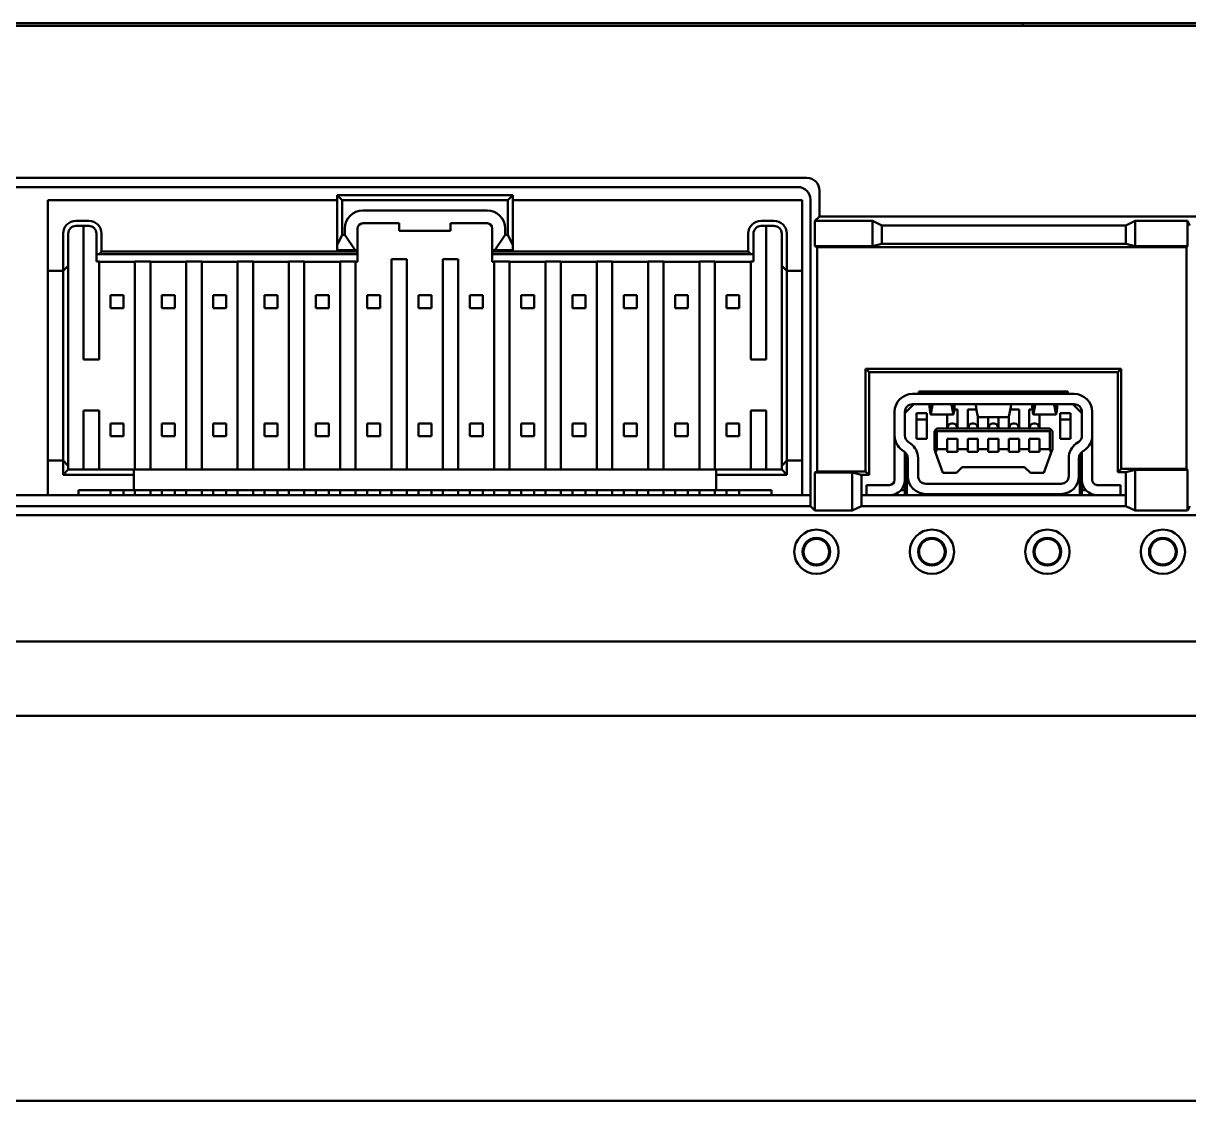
# Model space of a CAD drawing. Header units: millimetres. Extents: x 16 to 1137, y -51 to 344.
# Drawn here: x 144.08 to 189.49, y 129.17 to 171.17 of the extents above; entities that cross this region are included whole.
import ezdxf

# ---------------------------------------------------------------- set-up
doc = ezdxf.new("R2010")
doc.units = ezdxf.units.MM
doc.header["$LTSCALE"] = 1.2
doc.layers.add('외형선(ISO)', color=7, linetype='Continuous', lineweight=50)

msp = doc.modelspace()

# ---------------------------------------------------------------- linework, layer by layer
at = {"layer": '외형선(ISO)', "color": 7}
for p, q in [((212.039, 171.067), (99.039, 171.067)), ((129.035, 171.167), (182.035, 171.167)), ((183.035, 171.167), (182.035, 171.167)), ((183.035, 171.167), (220.035, 171.167)), ((183.035, 171.167), (183.035, 171.067)), ((122.811, 165.136), (174.616, 165.136)), ((174.263, 164.784), (123.164, 164.784)), ((156.31, 164.467), (156.31, 162.517)), ((156.31, 164.467), (156.51, 164.267)), ((156.31, 164.467), (163.16, 164.467)), ((162.96, 164.267), (163.16, 164.467)), ((163.16, 164.467), (163.16, 162.517)), ((175.108, 164.644), (175.108, 163.636)), ((145.035, 164.267), (145.035, 161.517)), ((145.035, 164.267), (156.31, 164.267)), ((156.51, 164.267), (162.96, 164.267)), ((156.51, 164.267), (156.51, 162.917)), ((162.96, 164.267), (162.96, 162.917)), ((163.16, 164.267), (174.435, 164.267)), ((174.435, 164.267), (174.435, 161.517)), ((174.756, 152.349), (174.756, 164.291)), ((157.31, 163.87), (162.16, 163.87)), ((175.108, 163.636), (174.932, 163.46)), ((175.108, 163.636), (209.616, 163.636)), ((146.635, 163.467), (146.135, 163.467)), ((146.635, 163.267), (146.135, 163.267)), ((146.435, 163.267), (146.435, 158.067)), ((156.61, 162.917), (156.61, 163.17)), ((157.11, 162.317), (157.11, 163.17)), ((158.735, 163.37), (157.31, 163.37)), ((158.735, 163.37), (158.735, 163.07)), ((160.735, 163.07), (158.735, 163.07)), ((160.735, 163.07), (160.735, 163.37)), ((162.16, 163.37), (160.735, 163.37)), ((162.36, 163.17), (162.36, 162.317)), ((162.86, 163.17), (162.86, 162.917)), ((173.335, 163.467), (172.835, 163.467)), ((173.335, 163.267), (172.835, 163.267)), ((173.035, 158.067), (173.035, 163.267)), ((174.932, 163.46), (177.17, 163.46)), ((174.932, 162.479), (174.932, 163.46)), ((177.533, 163.284), (177.17, 163.46)), ((177.17, 163.46), (177.17, 162.479)), ((187.048, 163.284), (177.533, 163.284)), ((177.533, 163.284), (177.533, 162.567)), ((187.048, 163.284), (187.411, 163.46)), ((187.048, 162.567), (187.048, 163.284)), ((187.411, 163.46), (189.451, 163.46)), ((187.411, 162.479), (187.411, 163.46)), ((189.451, 163.46), (189.539, 163.284)), ((189.451, 163.46), (189.451, 162.479)), ((145.635, 161.517), (145.635, 162.967)), ((145.835, 162.967), (145.835, 161.717)), ((146.935, 162.167), (146.935, 162.967)), ((147.135, 162.267), (147.135, 162.967)), ((156.31, 162.517), (156.51, 162.917)), ((156.61, 162.917), (156.51, 162.917)), ((156.61, 162.917), (157.01, 162.317)), ((162.46, 162.317), (162.86, 162.917)), ((162.96, 162.917), (162.86, 162.917)), ((162.96, 162.917), (163.16, 162.517)), ((172.335, 162.267), (172.335, 162.967)), ((172.535, 162.167), (172.535, 162.967)), ((173.635, 161.717), (173.635, 162.967)), ((173.835, 162.967), (173.835, 161.517)), ((147.035, 162.167), (146.935, 162.167)), ((146.935, 161.875), (146.935, 162.167)), ((147.035, 162.167), (147.135, 162.267)), ((147.035, 162.167), (157.11, 162.167)), ((147.135, 162.267), (157.11, 162.267)), ((156.31, 162.317), (156.31, 162.517)), ((157.01, 162.317), (156.31, 162.317)), ((157.11, 162.317), (157.01, 162.317)), ((157.11, 162.267), (157.11, 162.317)), ((157.11, 162.267), (157.11, 162.167)), ((157.11, 161.867), (157.11, 162.167)), ((162.36, 162.317), (162.36, 162.267)), ((162.46, 162.317), (162.36, 162.317)), ((172.335, 162.267), (162.36, 162.267)), ((162.36, 162.167), (162.36, 162.267)), ((162.36, 162.167), (162.36, 161.867)), ((172.435, 162.167), (162.36, 162.167)), ((163.16, 162.317), (162.46, 162.317)), ((163.16, 162.517), (163.16, 162.317)), ((172.335, 162.267), (172.435, 162.167)), ((172.435, 162.167), (172.535, 162.167)), ((172.535, 162.167), (172.535, 161.875)), ((174.932, 162.479), (175.02, 162.435)), ((177.17, 162.479), (174.932, 162.479)), ((175.02, 153.698), (175.02, 162.435)), ((175.02, 162.435), (189.407, 162.435)), ((177.533, 162.567), (177.17, 162.479)), ((177.533, 162.567), (187.048, 162.567)), ((187.048, 162.567), (187.411, 162.479)), ((189.451, 162.479), (187.411, 162.479)), ((189.451, 162.479), (189.407, 162.435)), ((189.407, 162.435), (189.407, 153.798)), ((145.635, 161.517), (145.835, 161.717)), ((145.835, 160.717), (145.835, 161.717)), ((147.035, 161.875), (146.935, 161.875)), ((147.035, 158.067), (147.035, 161.875)), ((147.035, 161.867), (148.435, 161.867)), ((148.435, 161.875), (149.035, 161.875)), ((148.435, 161.875), (148.435, 153.767)), ((149.035, 161.875), (149.035, 153.767)), ((149.035, 161.867), (150.435, 161.867)), ((150.435, 161.875), (151.035, 161.875)), ((150.435, 161.875), (150.435, 153.767)), ((151.035, 161.875), (151.035, 153.767)), ((151.035, 161.867), (152.435, 161.867)), ((152.435, 161.875), (153.035, 161.875)), ((152.435, 161.875), (152.435, 153.767)), ((153.035, 161.875), (153.035, 153.767)), ((153.035, 161.867), (154.435, 161.867)), ((154.435, 161.875), (155.035, 161.875)), ((154.435, 161.875), (154.435, 153.767)), ((155.035, 161.875), (155.035, 153.767)), ((155.035, 161.867), (156.435, 161.867)), ((156.435, 161.875), (157.035, 161.875)), ((156.435, 161.875), (156.435, 153.767)), ((157.035, 161.875), (157.035, 153.767)), ((157.035, 161.867), (157.11, 161.867)), ((158.435, 161.967), (158.435, 153.767)), ((158.435, 161.967), (159.035, 161.967)), ((159.035, 161.967), (159.035, 153.767)), ((160.435, 161.967), (160.435, 153.767)), ((160.435, 161.967), (161.035, 161.967)), ((161.035, 161.967), (161.035, 153.767)), ((162.435, 161.867), (162.36, 161.867)), ((162.435, 161.875), (162.435, 153.767)), ((162.435, 161.875), (163.035, 161.875)), ((163.035, 161.875), (163.035, 153.767)), ((164.435, 161.867), (163.035, 161.867)), ((164.435, 161.875), (165.035, 161.875)), ((164.435, 161.875), (164.435, 153.767)), ((165.035, 161.875), (165.035, 153.767)), ((166.435, 161.867), (165.035, 161.867)), ((166.435, 161.875), (167.035, 161.875)), ((166.435, 161.875), (166.435, 153.767)), ((167.035, 161.875), (167.035, 153.767)), ((168.435, 161.867), (167.035, 161.867)), ((168.435, 161.875), (169.035, 161.875)), ((168.435, 161.875), (168.435, 153.767)), ((169.035, 161.875), (169.035, 153.767)), ((170.435, 161.867), (169.035, 161.867)), ((170.435, 161.875), (171.035, 161.875)), ((170.435, 161.875), (170.435, 153.767)), ((171.035, 161.875), (171.035, 153.767)), ((172.435, 161.867), (171.035, 161.867)), ((172.435, 161.875), (172.535, 161.875)), ((172.435, 161.875), (172.435, 158.067)), ((173.835, 161.517), (173.635, 161.717)), ((173.635, 160.717), (173.635, 161.717)), ((145.035, 161.517), (145.035, 160.717)), ((145.035, 161.517), (145.635, 161.517)), ((145.635, 160.717), (145.635, 161.517)), ((173.835, 161.517), (174.435, 161.517)), ((173.835, 160.717), (173.835, 161.517)), ((174.435, 161.517), (174.435, 160.717)), ((145.035, 160.717), (145.035, 154.917)), ((145.635, 160.717), (145.635, 154.917)), ((145.835, 160.717), (145.835, 154.917)), ((147.485, 160.567), (147.485, 160.067)), ((147.485, 160.567), (147.985, 160.567)), ((147.985, 160.567), (147.985, 160.067)), ((149.485, 160.567), (149.485, 160.067)), ((149.485, 160.567), (149.985, 160.567)), ((149.985, 160.567), (149.985, 160.067)), ((151.485, 160.067), (151.485, 160.567)), ((151.985, 160.567), (151.485, 160.567)), ((151.985, 160.067), (151.985, 160.567)), ((153.485, 160.067), (153.485, 160.567)), ((153.985, 160.567), (153.485, 160.567)), ((153.985, 160.067), (153.985, 160.567)), ((155.485, 160.067), (155.485, 160.567)), ((155.985, 160.567), (155.485, 160.567)), ((155.985, 160.067), (155.985, 160.567)), ((157.485, 160.067), (157.485, 160.567)), ((157.985, 160.567), (157.485, 160.567)), ((157.985, 160.067), (157.985, 160.567)), ((159.485, 160.067), (159.485, 160.567)), ((159.985, 160.567), (159.485, 160.567)), ((159.985, 160.067), (159.985, 160.567)), ((161.485, 160.067), (161.485, 160.567)), ((161.985, 160.567), (161.485, 160.567)), ((161.985, 160.067), (161.985, 160.567)), ((163.485, 160.067), (163.485, 160.567)), ((163.985, 160.567), (163.485, 160.567)), ((163.985, 160.067), (163.985, 160.567)), ((165.485, 160.067), (165.485, 160.567)), ((165.985, 160.567), (165.485, 160.567)), ((165.985, 160.067), (165.985, 160.567)), ((167.485, 160.067), (167.485, 160.567)), ((167.985, 160.567), (167.485, 160.567)), ((167.985, 160.067), (167.985, 160.567)), ((169.485, 160.567), (169.485, 160.067)), ((169.485, 160.567), (169.985, 160.567)), ((169.985, 160.567), (169.985, 160.067)), ((171.485, 160.567), (171.485, 160.067)), ((171.485, 160.567), (171.985, 160.567)), ((171.985, 160.567), (171.985, 160.067)), ((173.635, 160.717), (173.635, 154.917)), ((173.835, 160.717), (173.835, 154.917)), ((174.435, 160.717), (174.435, 154.917)), ((147.485, 160.067), (147.985, 160.067)), ((149.485, 160.067), (149.985, 160.067)), ((151.985, 160.067), (151.485, 160.067)), ((153.985, 160.067), (153.485, 160.067)), ((155.985, 160.067), (155.485, 160.067)), ((157.985, 160.067), (157.485, 160.067)), ((159.985, 160.067), (159.485, 160.067)), ((161.985, 160.067), (161.485, 160.067)), ((163.985, 160.067), (163.485, 160.067)), ((165.985, 160.067), (165.485, 160.067)), ((167.985, 160.067), (167.485, 160.067)), ((169.485, 160.067), (169.985, 160.067)), ((171.485, 160.067), (171.985, 160.067)), ((146.435, 158.067), (147.035, 158.067)), ((172.435, 158.067), (173.035, 158.067)), ((176.907, 157.698), (177.039, 157.567)), ((176.907, 157.698), (176.907, 153.698)), ((186.87, 157.698), (176.907, 157.698)), ((186.739, 157.567), (186.87, 157.698)), ((186.87, 153.798), (186.87, 157.698)), ((186.739, 157.567), (177.039, 157.567)), ((177.039, 157.567), (177.039, 153.567)), ((186.739, 153.667), (186.739, 157.567)), ((178.735, 156.717), (185.035, 156.717)), ((178.985, 156.717), (178.985, 156.817)), ((178.985, 156.817), (184.785, 156.817)), ((184.785, 156.817), (184.785, 156.717)), ((178.785, 156.317), (178.435, 155.967)), ((185.035, 156.317), (178.735, 156.317)), ((185.335, 155.967), (184.985, 156.317)), ((147.035, 156.067), (146.435, 156.067)), ((146.435, 156.067), (146.435, 153.767)), ((147.035, 153.767), (147.035, 156.067)), ((173.035, 156.067), (172.435, 156.067)), ((172.435, 156.067), (172.435, 153.767)), ((173.035, 153.767), (173.035, 156.067)), ((178.035, 155.097), (178.035, 156.017)), ((178.435, 156.017), (178.435, 155.097)), ((178.885, 155.967), (178.885, 154.967)), ((179.285, 155.967), (178.885, 155.967)), ((179.285, 154.967), (179.285, 155.967)), ((180.327, 155.917), (179.442, 155.917)), ((180.085, 155.917), (180.085, 155.367)), ((180.485, 156.117), (180.359, 156.117)), ((180.485, 155.367), (180.485, 156.117)), ((180.885, 156.117), (180.885, 155.367)), ((181.221, 156.117), (180.885, 156.117)), ((181.285, 155.367), (181.285, 155.84)), ((181.301, 155.817), (182.469, 155.817)), ((181.685, 155.817), (181.685, 155.367)), ((182.085, 155.367), (182.085, 155.817)), ((182.485, 155.84), (182.485, 155.367)), ((182.885, 156.117), (182.549, 156.117)), ((182.885, 155.367), (182.885, 156.117)), ((183.285, 156.117), (183.285, 155.367)), ((183.41, 156.117), (183.285, 156.117)), ((184.327, 155.917), (183.442, 155.917)), ((183.685, 155.367), (183.685, 155.917)), ((184.885, 155.967), (184.485, 155.967)), ((184.485, 155.967), (184.485, 154.967)), ((184.885, 154.967), (184.885, 155.967)), ((185.335, 155.097), (185.335, 156.017)), ((185.735, 156.017), (185.735, 155.097)), ((147.485, 155.567), (147.485, 155.067)), ((147.485, 155.567), (147.985, 155.567)), ((147.985, 155.567), (147.985, 155.067)), ((149.485, 155.567), (149.485, 155.067)), ((149.485, 155.567), (149.985, 155.567)), ((149.985, 155.567), (149.985, 155.067)), ((151.485, 155.067), (151.485, 155.567)), ((151.985, 155.567), (151.485, 155.567)), ((151.985, 155.067), (151.985, 155.567)), ((153.485, 155.067), (153.485, 155.567)), ((153.985, 155.567), (153.485, 155.567)), ((153.985, 155.067), (153.985, 155.567)), ((155.485, 155.067), (155.485, 155.567)), ((155.985, 155.567), (155.485, 155.567)), ((155.985, 155.067), (155.985, 155.567)), ((157.485, 155.067), (157.485, 155.567)), ((157.985, 155.567), (157.485, 155.567)), ((157.985, 155.067), (157.985, 155.567)), ((159.485, 155.067), (159.485, 155.567)), ((159.985, 155.567), (159.485, 155.567)), ((159.985, 155.067), (159.985, 155.567)), ((161.485, 155.067), (161.485, 155.567)), ((161.985, 155.567), (161.485, 155.567)), ((161.985, 155.067), (161.985, 155.567)), ((163.485, 155.067), (163.485, 155.567)), ((163.985, 155.567), (163.485, 155.567)), ((163.985, 155.067), (163.985, 155.567)), ((165.485, 155.067), (165.485, 155.567)), ((165.985, 155.567), (165.485, 155.567)), ((165.985, 155.067), (165.985, 155.567)), ((167.985, 155.567), (167.485, 155.567)), ((167.485, 155.067), (167.485, 155.567)), ((167.985, 155.067), (167.985, 155.567)), ((169.485, 155.567), (169.485, 155.067)), ((169.485, 155.567), (169.985, 155.567)), ((169.985, 155.567), (169.985, 155.067)), ((171.485, 155.567), (171.485, 155.067)), ((171.485, 155.567), (171.985, 155.567)), ((171.985, 155.567), (171.985, 155.067)), ((179.285, 155.717), (178.885, 155.717)), ((179.635, 155.317), (179.585, 155.267)), ((179.635, 155.317), (179.685, 155.367)), ((179.685, 155.267), (179.635, 155.317)), ((184.085, 155.367), (179.685, 155.367)), ((180.11, 155.417), (180.11, 155.367)), ((180.26, 155.567), (180.31, 155.567)), ((180.46, 155.417), (180.46, 155.367)), ((180.91, 155.417), (180.91, 155.367)), ((181.06, 155.567), (181.11, 155.567)), ((181.26, 155.417), (181.26, 155.367)), ((181.71, 155.417), (181.71, 155.367)), ((181.86, 155.567), (181.91, 155.567)), ((182.06, 155.417), (182.06, 155.367)), ((182.51, 155.417), (182.51, 155.367)), ((182.66, 155.567), (182.71, 155.567)), ((182.86, 155.417), (182.86, 155.367)), ((183.31, 155.417), (183.31, 155.367)), ((183.46, 155.567), (183.51, 155.567)), ((183.66, 155.417), (183.66, 155.367)), ((184.135, 155.317), (184.085, 155.367)), ((184.085, 155.267), (184.135, 155.317)), ((184.135, 155.317), (184.185, 155.267)), ((184.885, 155.717), (184.485, 155.717)), ((145.035, 154.917), (145.035, 154.117)), ((145.635, 154.117), (145.635, 154.917)), ((145.835, 153.917), (145.835, 154.917)), ((147.485, 155.067), (147.985, 155.067)), ((149.485, 155.067), (149.985, 155.067)), ((151.985, 155.067), (151.485, 155.067)), ((153.985, 155.067), (153.485, 155.067)), ((155.985, 155.067), (155.485, 155.067)), ((157.985, 155.067), (157.485, 155.067)), ((159.985, 155.067), (159.485, 155.067)), ((161.985, 155.067), (161.485, 155.067)), ((163.985, 155.067), (163.485, 155.067)), ((165.985, 155.067), (165.485, 155.067)), ((167.985, 155.067), (167.485, 155.067)), ((169.485, 155.067), (169.985, 155.067)), ((171.485, 155.067), (171.985, 155.067)), ((173.635, 153.917), (173.635, 154.917)), ((173.835, 154.117), (173.835, 154.917)), ((174.435, 154.917), (174.435, 154.117)), ((178.035, 155.097), (178.035, 153.367)), ((178.561, 154.852), (178.654, 154.786)), ((178.885, 154.967), (179.285, 154.967)), ((179.585, 155.267), (179.585, 154.567)), ((184.085, 155.267), (179.685, 155.267)), ((179.685, 155.267), (179.685, 154.567)), ((180.085, 154.567), (180.085, 154.967)), ((180.085, 154.967), (180.485, 154.967)), ((180.485, 154.967), (180.485, 154.567)), ((180.885, 154.567), (180.885, 154.967)), ((180.885, 154.967), (181.285, 154.967)), ((181.285, 154.967), (181.285, 154.567)), ((181.685, 154.967), (182.085, 154.967)), ((181.685, 154.567), (181.685, 154.967)), ((182.085, 154.967), (182.085, 154.567)), ((182.485, 154.567), (182.485, 154.967)), ((182.485, 154.967), (182.885, 154.967)), ((182.885, 154.967), (182.885, 154.567)), ((183.285, 154.567), (183.285, 154.967)), ((183.285, 154.967), (183.685, 154.967)), ((183.685, 154.967), (183.685, 154.567)), ((184.085, 154.567), (184.085, 155.267)), ((184.185, 154.567), (184.185, 155.267)), ((184.485, 154.967), (184.885, 154.967)), ((185.115, 154.786), (185.208, 154.852)), ((185.735, 153.367), (185.735, 155.097)), ((178.423, 154.459), (178.33, 154.525)), ((178.435, 152.767), (178.435, 154.451)), ((179.63, 154.441), (179.585, 154.567)), ((179.685, 154.567), (179.63, 154.441)), ((179.921, 153.642), (179.63, 154.441)), ((179.685, 154.567), (180.085, 154.567)), ((180.085, 154.467), (180.085, 154.567)), ((180.485, 154.467), (180.085, 154.467)), ((180.485, 154.567), (180.885, 154.567)), ((180.485, 154.467), (180.485, 154.567)), ((180.885, 154.467), (180.885, 154.567)), ((181.285, 154.467), (180.885, 154.467)), ((181.285, 154.567), (181.685, 154.567)), ((181.285, 154.467), (181.285, 154.567)), ((181.685, 154.467), (181.685, 154.567)), ((182.085, 154.467), (181.685, 154.467)), ((182.085, 154.567), (182.485, 154.567)), ((182.085, 154.467), (182.085, 154.567)), ((182.485, 154.467), (182.485, 154.567)), ((182.885, 154.467), (182.485, 154.467)), ((182.885, 154.567), (183.285, 154.567)), ((182.885, 154.467), (182.885, 154.567)), ((183.285, 154.467), (183.285, 154.567)), ((183.685, 154.467), (183.285, 154.467)), ((183.685, 154.567), (184.085, 154.567)), ((183.685, 154.467), (183.685, 154.567)), ((183.848, 153.642), (184.139, 154.441)), ((184.085, 154.567), (184.139, 154.441)), ((184.139, 154.441), (184.185, 154.567)), ((185.335, 152.767), (185.335, 154.451)), ((185.439, 154.525), (185.346, 154.459)), ((145.035, 154.117), (145.035, 152.767)), ((145.035, 154.117), (145.635, 154.117)), ((145.635, 154.117), (145.635, 153.567)), ((145.635, 154.117), (145.835, 153.917)), ((173.835, 154.117), (173.635, 153.917)), ((173.835, 154.117), (174.435, 154.117)), ((173.835, 154.117), (173.835, 153.567)), ((174.435, 154.117), (174.435, 152.767)), ((178.515, 152.767), (178.515, 154.355)), ((178.55, 153.517), (178.55, 154.215)), ((178.95, 154.215), (178.95, 153.517)), ((184.82, 153.517), (184.82, 154.215)), ((185.22, 154.215), (185.22, 153.517)), ((185.255, 152.767), (185.255, 154.355)), ((145.635, 153.567), (145.835, 153.767)), ((145.635, 153.567), (148.385, 153.567)), ((145.835, 153.917), (145.835, 153.767)), ((145.835, 153.767), (148.385, 153.767)), ((148.385, 153.767), (171.085, 153.767)), ((148.385, 153.567), (148.385, 153.767)), ((148.385, 153.567), (148.385, 152.967)), ((171.085, 153.767), (173.635, 153.767)), ((171.085, 153.567), (171.085, 153.767)), ((171.085, 153.567), (173.835, 153.567)), ((171.085, 153.567), (171.085, 152.967)), ((173.635, 153.917), (173.635, 153.767)), ((173.835, 153.567), (173.635, 153.767)), ((174.932, 153.654), (175.02, 153.698)), ((174.932, 152.174), (174.932, 153.654)), ((174.932, 153.654), (176.387, 153.654)), ((176.907, 153.698), (175.02, 153.698)), ((176.75, 153.567), (176.387, 153.654)), ((176.387, 153.654), (176.387, 152.174)), ((177.039, 153.567), (176.75, 153.567)), ((176.75, 153.567), (176.75, 152.349)), ((177.039, 153.567), (176.907, 153.698)), ((179.921, 153.642), (180.441, 153.642)), ((180.441, 153.642), (180.666, 153.867)), ((180.666, 153.867), (183.103, 153.867)), ((183.103, 153.867), (183.328, 153.642)), ((183.328, 153.642), (183.848, 153.642)), ((186.739, 153.667), (186.87, 153.798)), ((187.048, 153.667), (186.739, 153.667)), ((189.407, 153.798), (186.87, 153.798)), ((187.048, 153.667), (187.411, 153.754)), ((187.048, 152.349), (187.048, 153.667)), ((187.411, 153.754), (189.451, 153.754)), ((187.411, 152.174), (187.411, 153.754)), ((189.451, 153.754), (189.407, 153.798)), ((189.451, 153.754), (189.451, 152.174)), ((176.935, 153.167), (177.835, 153.167)), ((176.935, 152.767), (176.935, 153.167)), ((179.25, 153.217), (184.52, 153.217)), ((185.935, 153.167), (186.835, 153.167)), ((186.835, 153.167), (186.835, 152.767)), ((136.785, 152.767), (145.035, 152.767)), ((145.035, 152.767), (146.235, 152.767)), ((148.385, 152.967), (146.235, 152.967)), ((146.235, 152.767), (146.235, 152.967)), ((146.235, 152.767), (148.435, 152.767)), ((147.485, 152.967), (147.485, 152.767)), ((147.985, 152.967), (147.985, 152.767)), ((148.385, 152.967), (171.085, 152.967)), ((148.435, 152.967), (148.435, 152.767)), ((148.435, 152.767), (149.035, 152.767)), ((149.035, 152.967), (149.035, 152.767)), ((149.035, 152.767), (150.435, 152.767)), ((149.485, 152.967), (149.485, 152.767)), ((149.985, 152.967), (149.985, 152.767)), ((150.435, 152.967), (150.435, 152.767)), ((150.435, 152.767), (151.035, 152.767)), ((151.035, 152.967), (151.035, 152.767)), ((151.035, 152.767), (152.435, 152.767)), ((151.485, 152.767), (151.485, 152.967)), ((151.985, 152.767), (151.985, 152.967)), ((152.435, 152.967), (152.435, 152.767)), ((152.435, 152.767), (153.035, 152.767)), ((153.035, 152.967), (153.035, 152.767)), ((153.035, 152.767), (154.435, 152.767)), ((153.485, 152.767), (153.485, 152.967)), ((153.985, 152.767), (153.985, 152.967)), ((154.435, 152.967), (154.435, 152.767)), ((154.435, 152.767), (155.035, 152.767)), ((155.035, 152.967), (155.035, 152.767)), ((155.035, 152.767), (156.435, 152.767)), ((155.485, 152.767), (155.485, 152.967)), ((155.985, 152.767), (155.985, 152.967)), ((156.435, 152.967), (156.435, 152.767)), ((156.435, 152.767), (157.035, 152.767)), ((157.035, 152.967), (157.035, 152.767)), ((157.035, 152.767), (158.435, 152.767)), ((157.485, 152.767), (157.485, 152.967)), ((157.985, 152.767), (157.985, 152.967)), ((158.435, 152.967), (158.435, 152.767)), ((158.435, 152.767), (159.035, 152.767)), ((159.035, 152.967), (159.035, 152.767)), ((159.035, 152.767), (160.435, 152.767)), ((159.485, 152.767), (159.485, 152.967)), ((159.985, 152.767), (159.985, 152.967)), ((160.435, 152.967), (160.435, 152.767)), ((160.435, 152.767), (161.035, 152.767)), ((161.035, 152.967), (161.035, 152.767)), ((161.035, 152.767), (162.435, 152.767)), ((161.485, 152.767), (161.485, 152.967)), ((161.985, 152.767), (161.985, 152.967)), ((162.435, 152.967), (162.435, 152.767)), ((162.435, 152.767), (163.035, 152.767)), ((163.035, 152.967), (163.035, 152.767)), ((163.035, 152.767), (164.435, 152.767)), ((163.485, 152.767), (163.485, 152.967)), ((163.985, 152.767), (163.985, 152.967)), ((164.435, 152.967), (164.435, 152.767)), ((164.435, 152.767), (165.035, 152.767)), ((165.035, 152.967), (165.035, 152.767)), ((165.035, 152.767), (166.435, 152.767)), ((165.485, 152.767), (165.485, 152.967)), ((165.985, 152.767), (165.985, 152.967)), ((166.435, 152.967), (166.435, 152.767)), ((166.435, 152.767), (167.035, 152.767)), ((167.035, 152.967), (167.035, 152.767)), ((167.035, 152.767), (168.435, 152.767)), ((167.485, 152.767), (167.485, 152.967)), ((167.985, 152.767), (167.985, 152.967)), ((168.435, 152.967), (168.435, 152.767)), ((168.435, 152.767), (169.035, 152.767)), ((169.035, 152.967), (169.035, 152.767)), ((169.035, 152.767), (170.435, 152.767)), ((169.485, 152.967), (169.485, 152.767)), ((169.985, 152.967), (169.985, 152.767)), ((170.435, 152.967), (170.435, 152.767)), ((170.435, 152.767), (171.035, 152.767)), ((171.035, 152.967), (171.035, 152.767)), ((171.035, 152.767), (173.235, 152.767)), ((173.235, 152.967), (171.085, 152.967)), ((171.485, 152.967), (171.485, 152.767)), ((171.985, 152.967), (171.985, 152.767)), ((173.235, 152.767), (173.235, 152.967)), ((173.235, 152.767), (174.435, 152.767)), ((174.435, 152.767), (174.756, 152.767)), ((176.75, 152.767), (187.048, 152.767)), ((178.282, 152.967), (178.435, 152.967)), ((184.52, 152.817), (179.25, 152.817)), ((185.487, 152.967), (185.335, 152.967)), ((101.814, 152.349), (174.756, 152.349)), ((174.932, 152.174), (174.756, 152.349)), ((176.387, 152.174), (174.932, 152.174)), ((176.75, 152.349), (176.387, 152.174)), ((176.75, 152.349), (187.048, 152.349)), ((187.048, 152.349), (187.411, 152.174)), ((189.451, 152.174), (187.411, 152.174)), ((189.539, 152.349), (189.451, 152.174)), ((209.616, 151.997), (101.461, 151.997)), ((214.535, 147.067), (96.535, 147.067)), ((212.039, 147.067), (99.039, 147.067)), ((220.035, 144.167), (91.035, 144.167)), ((221.035, 129.167), (90.035, 129.167))]:
    msp.add_line(p, q, dxfattribs=at)
for centre, radius in [((174.989, 150.567), 0.864), ((179.489, 150.567), 0.864), ((183.989, 150.567), 0.864), ((188.489, 150.567), 0.864), ((174.989, 150.567), 0.539), ((174.989, 150.567), 0.5), ((179.489, 150.567), 0.539), ((179.489, 150.567), 0.5), ((183.989, 150.567), 0.539), ((183.989, 150.567), 0.5), ((188.489, 150.567), 0.539), ((188.489, 150.567), 0.5)]:
    msp.add_circle(centre, radius, dxfattribs=at)
for centre, radius, start, end in [((157.31, 163.17), 0.7, 90, 180), ((162.16, 163.17), 0.7, 0, 90), ((146.135, 162.967), 0.5, 90, 180), ((146.135, 162.967), 0.3, 90, 180), ((146.635, 162.967), 0.5, 0, 90), ((146.635, 162.967), 0.3, 0, 90), ((157.31, 163.17), 0.2, 90, 180), ((162.16, 163.17), 0.2, 0, 90), ((172.835, 162.967), 0.5, 90, 180), ((172.835, 162.967), 0.3, 90, 180), ((173.335, 162.967), 0.5, 0, 90), ((173.335, 162.967), 0.3, 0, 90), ((178.735, 156.017), 0.7, 90, 180), ((185.035, 156.017), 0.7, 0, 90), ((178.735, 156.017), 0.3, 90, 180), ((185.035, 156.017), 0.3, 0, 90), ((180.26, 155.417), 0.15, 90, 180), ((180.31, 155.417), 0.15, 0, 90), ((181.06, 155.417), 0.15, 90, 180), ((181.11, 155.417), 0.15, 0, 90), ((181.86, 155.417), 0.15, 90, 180), ((181.91, 155.417), 0.15, 0, 90), ((182.66, 155.417), 0.15, 90, 180), ((182.71, 155.417), 0.15, 0, 90), ((183.46, 155.417), 0.15, 90, 180), ((183.51, 155.417), 0.15, 0, 90), ((178.735, 155.097), 0.7, 180, 234.6817), ((178.735, 155.097), 0.3, 180, 234.6817), ((185.035, 155.097), 0.3, 305.3183, 0), ((185.035, 155.097), 0.7, 305.3183, 0), ((178.25, 154.215), 0.3, 0, 54.6817), ((178.25, 154.215), 0.7, 0, 54.6817), ((185.52, 154.215), 0.7, 125.3183, 180), ((185.52, 154.215), 0.3, 125.3183, 180), ((179.25, 153.517), 0.7, 180, 270), ((179.25, 153.517), 0.3, 180, 270), ((184.52, 153.517), 0.7, 270, 0), ((184.52, 153.517), 0.3, 270, 0), ((177.835, 153.367), 0.2, 270, 0), ((177.835, 153.367), 0.6, 270, 0), ((185.935, 153.367), 0.6, 180, 270), ((185.935, 153.367), 0.2, 180, 270)]:
    msp.add_arc(centre, radius, start, end, dxfattribs=at)
for centre in [(174.601, 164.629), (174.248, 164.276)]:
    msp.add_ellipse(centre, major_axis=(0.364, 0.364), ratio=0.970288, start_param=5.512866, end_param=7.053504, dxfattribs=at)
for points, knots in [([(179.391, 156.317), (179.395, 156.264), (179.4, 156.211), (179.413, 156.086), (179.423, 156.015), (179.435, 155.944)], [0.0212907, 0.0212907, 0.0212907, 0.0212907, 0.0826894, 0.0826894, 0.1653778, 0.1653778, 0.1653778, 0.1653778]), ([(179.435, 156.234), (179.436, 156.226), (179.437, 156.221), (179.439, 156.219), (179.441, 156.217), (179.443, 156.216), (179.444, 156.217), (179.445, 156.218), (179.445, 156.218), (179.446, 156.218), (179.448, 156.221), (179.451, 156.226), (179.454, 156.234), (179.456, 156.239), (179.458, 156.246), (179.461, 156.253), (179.461, 156.257), (179.462, 156.26), (179.463, 156.263), (179.467, 156.276), (179.47, 156.29), (179.474, 156.307), (179.474, 156.31), (179.475, 156.313), (179.476, 156.317)], [0, 0, 0, 0, 0.1666667, 0.1666667, 0.1666667, 0.3006865, 0.3006865, 0.3006865, 0.3333333, 0.3333333, 0.3333333, 0.5, 0.5, 0.5, 0.6195592, 0.6195592, 0.6195592, 0.6666667, 0.6666667, 0.6666667, 0.8333333, 0.8333333, 0.8333333, 0.8650822, 0.8650822, 0.8650822, 0.8650822]), ([(180.335, 156.234), (180.333, 156.226), (180.332, 156.221), (180.33, 156.219), (180.329, 156.217), (180.327, 156.216), (180.325, 156.217), (180.324, 156.218), (180.324, 156.218), (180.324, 156.218), (180.321, 156.221), (180.318, 156.226), (180.315, 156.234), (180.313, 156.239), (180.311, 156.246), (180.309, 156.253), (180.308, 156.257), (180.307, 156.26), (180.306, 156.263), (180.303, 156.276), (180.299, 156.29), (180.296, 156.307), (180.295, 156.31), (180.294, 156.313), (180.294, 156.317)], [0, 0, 0, 0, 0.1666667, 0.1666667, 0.1666667, 0.3006865, 0.3006865, 0.3006865, 0.3333333, 0.3333333, 0.3333333, 0.5, 0.5, 0.5, 0.6195592, 0.6195592, 0.6195592, 0.6666667, 0.6666667, 0.6666667, 0.8333333, 0.8333333, 0.8333333, 0.8650822, 0.8650822, 0.8650822, 0.8650822]), ([(180.378, 156.317), (180.374, 156.264), (180.37, 156.211), (180.356, 156.086), (180.346, 156.015), (180.335, 155.944)], [-0.1440881, -0.1440881, -0.1440881, -0.1440881, -0.0826894, -0.0826894, -0.000001, -0.000001, -0.000001, -0.000001]), ([(183.391, 156.317), (183.395, 156.264), (183.4, 156.211), (183.413, 156.086), (183.423, 156.015), (183.435, 155.944)], [0.0212907, 0.0212907, 0.0212907, 0.0212907, 0.0826894, 0.0826894, 0.1653778, 0.1653778, 0.1653778, 0.1653778]), ([(183.435, 156.234), (183.436, 156.226), (183.437, 156.221), (183.439, 156.219), (183.441, 156.217), (183.443, 156.216), (183.444, 156.217), (183.445, 156.218), (183.445, 156.218), (183.446, 156.218), (183.448, 156.221), (183.451, 156.226), (183.454, 156.234), (183.456, 156.239), (183.458, 156.246), (183.461, 156.253), (183.461, 156.257), (183.462, 156.26), (183.463, 156.263), (183.467, 156.276), (183.47, 156.29), (183.474, 156.307), (183.474, 156.31), (183.475, 156.313), (183.476, 156.317)], [0, 0, 0, 0, 0.1666667, 0.1666667, 0.1666667, 0.3006865, 0.3006865, 0.3006865, 0.3333333, 0.3333333, 0.3333333, 0.5, 0.5, 0.5, 0.6195592, 0.6195592, 0.6195592, 0.6666667, 0.6666667, 0.6666667, 0.8333333, 0.8333333, 0.8333333, 0.8650822, 0.8650822, 0.8650822, 0.8650822]), ([(184.335, 156.234), (184.333, 156.226), (184.332, 156.221), (184.33, 156.219), (184.329, 156.217), (184.327, 156.216), (184.325, 156.217), (184.324, 156.218), (184.324, 156.218), (184.324, 156.218), (184.321, 156.221), (184.318, 156.226), (184.315, 156.234), (184.313, 156.239), (184.311, 156.246), (184.309, 156.253), (184.308, 156.257), (184.307, 156.26), (184.306, 156.263), (184.303, 156.276), (184.299, 156.29), (184.296, 156.307), (184.295, 156.31), (184.294, 156.313), (184.294, 156.317)], [0, 0, 0, 0, 0.1666667, 0.1666667, 0.1666667, 0.3006865, 0.3006865, 0.3006865, 0.3333333, 0.3333333, 0.3333333, 0.5, 0.5, 0.5, 0.6195592, 0.6195592, 0.6195592, 0.6666667, 0.6666667, 0.6666667, 0.8333333, 0.8333333, 0.8333333, 0.8650822, 0.8650822, 0.8650822, 0.8650822]), ([(184.378, 156.317), (184.374, 156.264), (184.37, 156.211), (184.356, 156.086), (184.346, 156.015), (184.335, 155.944)], [-0.1440881, -0.1440881, -0.1440881, -0.1440881, -0.0826894, -0.0826894, -0.000001, -0.000001, -0.000001, -0.000001]), ([(179.435, 155.944), (179.438, 155.926), (179.44, 155.917), (179.445, 155.917), (179.447, 155.926), (179.454, 155.962), (179.458, 155.989), (179.469, 156.059), (179.476, 156.102), (179.485, 156.151)], [-0.0840866, -0.0840866, -0.0840866, -0.0840866, -0.06303266, -0.06303266, -0.04196853, -0.04196853, -0.02097224, -0.02097224, -0.000001, -0.000001, -0.000001, -0.000001]), ([(180.335, 155.944), (180.332, 155.926), (180.329, 155.917), (180.325, 155.917), (180.322, 155.926), (180.315, 155.962), (180.311, 155.989), (180.3, 156.059), (180.294, 156.102), (180.285, 156.151)], [0.000001, 0.000001, 0.000001, 0.000001, 0.02105575, 0.02105575, 0.0421207, 0.0421207, 0.06311779, 0.06311779, 0.08408985, 0.08408985, 0.08408985, 0.08408985]), ([(181.285, 155.84), (181.289, 155.825), (181.294, 155.817), (181.3, 155.817), (181.3, 155.817), (181.301, 155.817)], [-0.07932803, -0.07932803, -0.07932803, -0.07932803, -0.05963175, -0.05963175, -0.05882083, -0.05882083, -0.05882083, -0.05882083]), ([(182.485, 155.84), (182.481, 155.825), (182.475, 155.817), (182.469, 155.817), (182.469, 155.817), (182.469, 155.817)], [0.000001, 0.000001, 0.000001, 0.000001, 0.01969458, 0.01969458, 0.02050539, 0.02050539, 0.02050539, 0.02050539]), ([(183.435, 155.944), (183.438, 155.926), (183.44, 155.917), (183.445, 155.917), (183.447, 155.926), (183.454, 155.962), (183.458, 155.989), (183.469, 156.059), (183.476, 156.102), (183.485, 156.151)], [0.000001, 0.000001, 0.000001, 0.000001, 0.02105575, 0.02105575, 0.0421207, 0.0421207, 0.06311779, 0.06311779, 0.08408985, 0.08408985, 0.08408985, 0.08408985]), ([(184.335, 155.944), (184.332, 155.926), (184.329, 155.917), (184.325, 155.917), (184.322, 155.926), (184.315, 155.962), (184.311, 155.989), (184.3, 156.059), (184.294, 156.102), (184.285, 156.151)], [-0.0840866, -0.0840866, -0.0840866, -0.0840866, -0.06303266, -0.06303266, -0.04196853, -0.04196853, -0.02097224, -0.02097224, -0.000001, -0.000001, -0.000001, -0.000001])]:
    msp.add_open_spline(points, degree=3, knots=knots, dxfattribs=at)
for points in [[(179.422, 156.317), (179.426, 156.289), (179.43, 156.261), (179.435, 156.234)], [(179.485, 156.151), (179.495, 156.206), (179.51, 156.262), (179.53, 156.317)], [(180.285, 156.151), (180.275, 156.206), (180.26, 156.262), (180.239, 156.317)], [(180.347, 156.317), (180.343, 156.289), (180.339, 156.261), (180.335, 156.234)], [(181.193, 156.317), (181.209, 156.159), (181.239, 156), (181.285, 155.84)], [(182.576, 156.317), (182.561, 156.159), (182.53, 156), (182.485, 155.84)], [(183.422, 156.317), (183.426, 156.289), (183.43, 156.261), (183.435, 156.234)], [(183.485, 156.151), (183.495, 156.206), (183.51, 156.262), (183.53, 156.317)], [(184.285, 156.151), (184.275, 156.206), (184.26, 156.262), (184.239, 156.317)], [(184.347, 156.317), (184.343, 156.289), (184.339, 156.261), (184.335, 156.234)]]:
    msp.add_open_spline(points, degree=3, dxfattribs=at)

doc.saveas('drawing.dxf')
